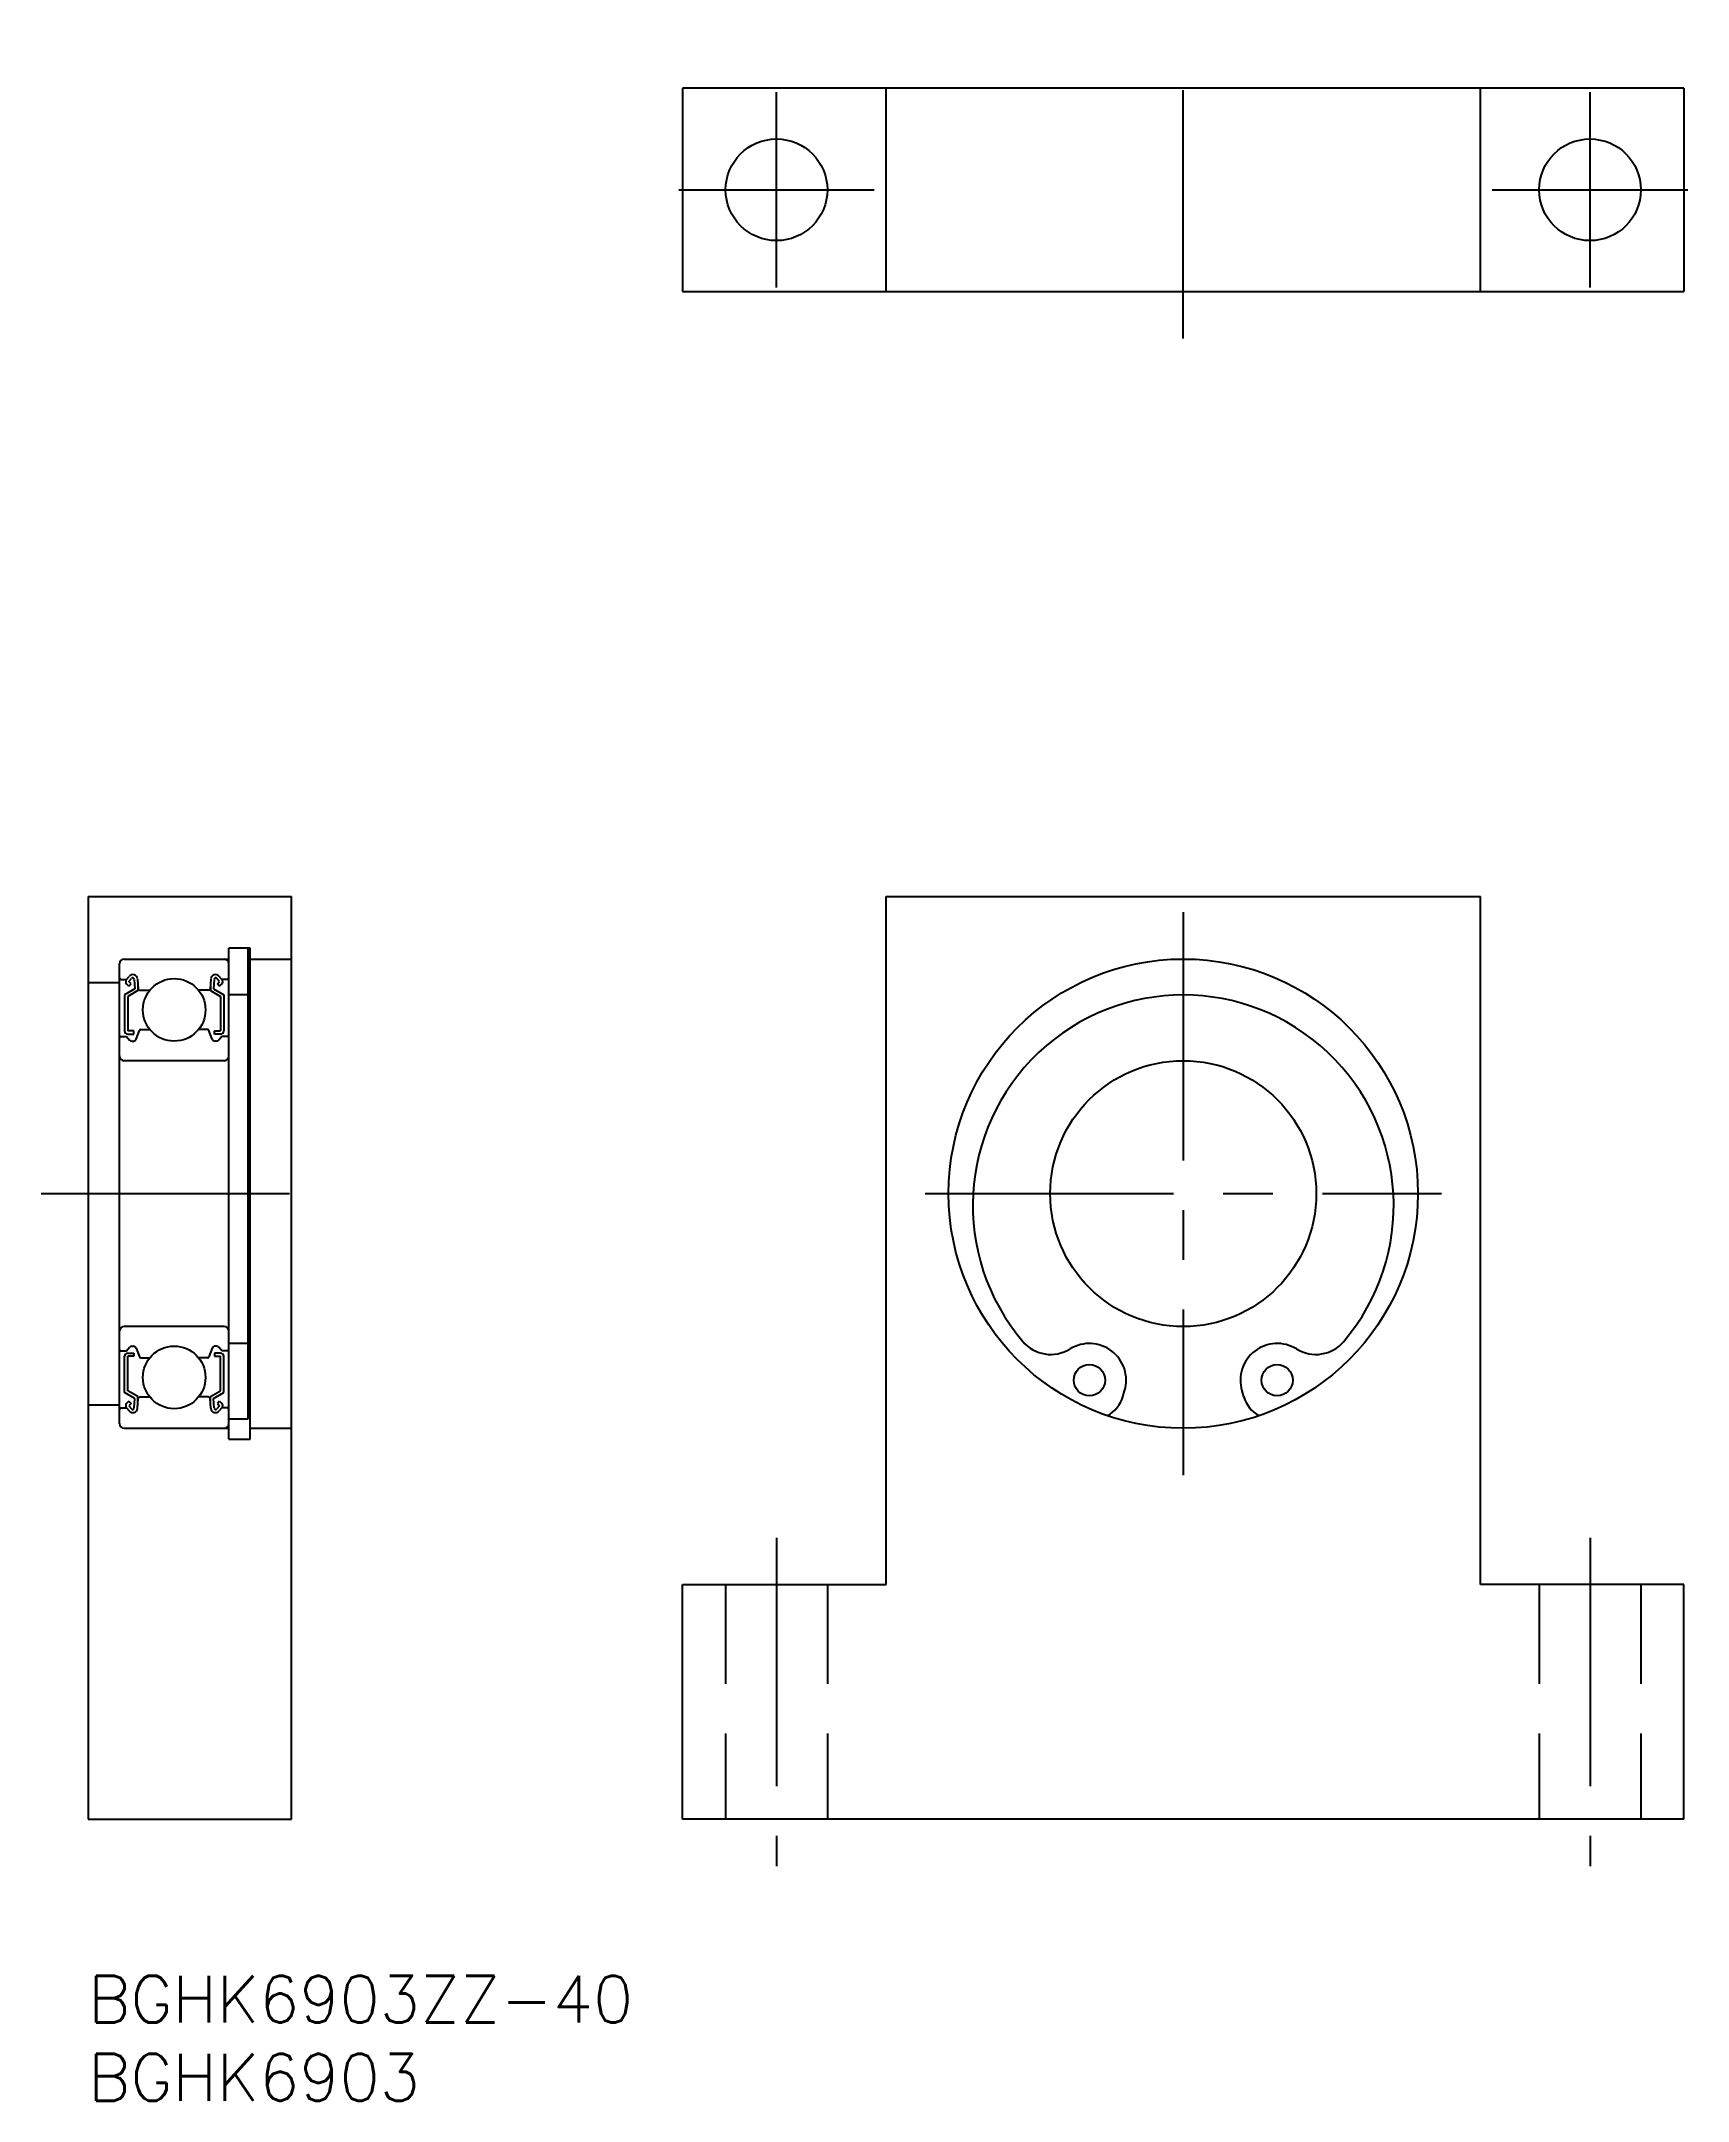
# Model space of a CAD drawing. Extents: x -3 to 102, y -8 to 124.
import ezdxf

# ---------------------------------------------------------------- set-up
doc = ezdxf.new("R2010")
doc.units = 0
doc.header["$LTSCALE"] = 0.5
doc.linetypes.add('CENTER', pattern=[50.8, 31.75, -6.35, 6.35, -6.35])
doc.linetypes.add('DASHED', pattern=[19.05, 12.7, -6.35])
for name, color, linetype in [('MSM_CENTER', 1, 'CENTER'), ('MSM_CONTINUOUS', 7, 'CONTINUOUS'), ('MSM_DASHED', 4, 'DASHED'), ('MSM_PART_NUMBER', 7, 'CONTINUOUS')]:
    doc.layers.add(name, color=color, linetype=linetype)
doc.styles.get("Standard").update_dxf_attribs({"font": 'txt.shx', "height": 3, "bigfont": 'bigfont.shx'})

# ---------------------------------------------------------------- blocks, each defined once
blk = doc.blocks.new('*U4')
at = {"layer": 'MSM_PART_NUMBER'}
blk.add_text('BGHK6903ZZ-40', height=3, dxfattribs=at).set_placement((0, -3))
blk = doc.blocks.new('*U5')
at = {"layer": 'MSM_PART_NUMBER'}
blk.add_text('BGHK6903', height=3, dxfattribs=at).set_placement((0, -8))

msp = doc.modelspace()

# ---------------------------------------------------------------- linework, layer by layer
at = {"layer": 'MSM_CENTER'}
for p, q in [((70, 104.68), (70, 123.68)), ((44, 107.93), (44, 120.43)), ((96, 107.93), (96, 120.43)), ((37.75, 114.18), (50.25, 114.18)), ((89.75, 114.18), (102.25, 114.18)), ((70, 68), (70, 32)), ((-3, 50), (16, 50)), ((53.5, 50), (86.5, 50)), ((44, 28), (44, 7)), ((96, 28), (96, 7))]:
    msp.add_line(p, q, dxfattribs=at)
at = {"layer": 'MSM_CONTINUOUS'}
for p, q in [((102, 120.68), (38, 120.68)), ((38, 120.68), (38, 107.68)), ((51, 107.68), (51, 120.68)), ((89, 107.68), (89, 120.68)), ((102, 120.68), (102, 107.68)), ((38, 107.68), (102, 107.68)), ((0, 69), (0, 10)), ((0, 69), (13, 69)), ((13, 10), (13, 69)), ((51, 25), (51, 69)), ((51, 69), (89, 69)), ((89, 25), (89, 69)), ((2, 35.3), (2, 64.7)), ((2.3, 65), (9, 65)), ((9, 34.3), (9, 65.7)), ((10.35, 65.7, -1.3), (9, 65.7, -1.3)), ((10.2, 65.7), (10.2, 35.58)), ((10.35, 34.3, -0.1), (10.35, 65.7, -0.1)), ((10.35, 65, -1.3), (13, 65, -1.3)), ((0, 63.5), (2, 63.5)), ((2.1, 63.7), (2.46, 63.7)), ((2.45, 63.69), (2.62, 63.89)), ((2.6, 63.27), (2.46, 63.42)), ((2.6, 63.56), (2.77, 63.76)), ((2.74, 63.42), (2.6, 63.56)), ((2.6, 63.27), (2.74, 63.42)), ((2.95, 63.7), (2.98, 63.1)), ((3.15, 63.72), (3.2, 63.09)), ((3.18, 63.35), (3.18, 62.98)), ((7.85, 63.72), (7.8, 63.09)), ((7.82, 63.35), (7.82, 62.98)), ((8.05, 63.7), (8.02, 63.1)), ((8.4, 63.56), (8.23, 63.76)), ((8.26, 63.42), (8.4, 63.56)), ((8.4, 63.27), (8.26, 63.42)), ((8.55, 63.69), (8.38, 63.89)), ((8.4, 63.27), (8.54, 63.42)), ((8.9, 63.7), (8.54, 63.7)), ((2.98, 63.1), (2.33, 62.72)), ((2.33, 62.72), (2.33, 60.4)), ((3.18, 62.98), (2.53, 62.61)), ((2.53, 62.61), (2.53, 60.4)), ((3.3, 63), (3.94, 63)), ((7.7, 63), (7.06, 63)), ((7.82, 62.98), (8.47, 62.61)), ((8.02, 63.1), (8.67, 62.72)), ((8.47, 62.61), (8.47, 60.4)), ((8.67, 62.72), (8.67, 60.4)), ((10.2, 62.7, -1.3), (9, 62.7, -1.3)), ((2.1, 60.05), (2.45, 60.05)), ((2.45, 60.05), (2.64, 59.82)), ((2.93, 60.4), (2.53, 60.4)), ((2.53, 60.2), (2.93, 60.2)), ((2.79, 59.75), (2.89, 59.75)), ((2.93, 60.2), (2.93, 60.4)), ((3.08, 59.88), (3.28, 60.43)), ((3.37, 60.5), (3.94, 60.5)), ((7.63, 60.5), (7.06, 60.5)), ((7.92, 59.88), (7.72, 60.43)), ((8.07, 60.4), (8.47, 60.4)), ((8.07, 60.2), (8.07, 60.4)), ((8.47, 60.2), (8.07, 60.2)), ((8.21, 59.75), (8.11, 59.75)), ((8.55, 60.05), (8.36, 59.82)), ((8.9, 60.05), (8.55, 60.05)), ((8.7, 58.5), (2.3, 58.5)), ((0, 50), (0, 50)), ((8.7, 41.5), (2.3, 41.5)), ((2.1, 39.95), (2.45, 39.95)), ((2.33, 37.28), (2.33, 39.6)), ((2.45, 39.95), (2.64, 40.18)), ((2.53, 39.8), (2.93, 39.8)), ((2.53, 37.39), (2.53, 39.6)), ((2.93, 39.6), (2.53, 39.6)), ((2.79, 40.25), (2.89, 40.25)), ((2.93, 39.8), (2.93, 39.6)), ((3.08, 40.12), (3.28, 39.57)), ((7.92, 40.12), (7.72, 39.57)), ((8.47, 39.8), (8.07, 39.8)), ((8.07, 39.8), (8.07, 39.6)), ((8.07, 39.6), (8.47, 39.6)), ((8.21, 40.25), (8.11, 40.25)), ((8.55, 39.95), (8.36, 40.18)), ((8.47, 37.39), (8.47, 39.6)), ((8.9, 39.95), (8.55, 39.95)), ((8.67, 37.28), (8.67, 39.6)), ((10.2, 40.42, -1.3), (9, 40.42, -1.3)), ((3.37, 39.5), (3.94, 39.5)), ((7.63, 39.5), (7.06, 39.5)), ((2.98, 36.9), (2.33, 37.28)), ((3.18, 37.02), (2.53, 37.39)), ((2.95, 36.3), (2.98, 36.9)), ((3.15, 36.28), (3.2, 36.91)), ((3.18, 36.65), (3.18, 37.02)), ((3.3, 37), (3.94, 37)), ((7.7, 37), (7.06, 37)), ((7.85, 36.28), (7.8, 36.91)), ((7.82, 37.02), (8.47, 37.39)), ((7.82, 36.65), (7.82, 37.02)), ((8.02, 36.9), (8.67, 37.28)), ((8.05, 36.3), (8.02, 36.9)), ((66.14, 37.01), (66.25, 37.4)), ((73.75, 37.4), (73.86, 37.01)), ((0, 36.5), (2, 36.5)), ((2.1, 36.3), (2.46, 36.3)), ((2.45, 36.31), (2.62, 36.11)), ((2.6, 36.73), (2.46, 36.58)), ((2.6, 36.73), (2.74, 36.58)), ((2.74, 36.58), (2.6, 36.44)), ((2.6, 36.44), (2.77, 36.24)), ((8.4, 36.44), (8.23, 36.24)), ((8.4, 36.73), (8.26, 36.58)), ((8.26, 36.58), (8.4, 36.44)), ((8.55, 36.31), (8.38, 36.11)), ((8.4, 36.73), (8.54, 36.58)), ((8.9, 36.3), (8.54, 36.3)), ((10.2, 35.58, -1.3), (9, 35.58, -1.3)), ((2.3, 35), (9, 35)), ((9, 34.3, -1.3), (10.35, 34.3, -1.3)), ((10.35, 35, -1.3), (13, 35, -1.3)), ((38, 25), (51, 25)), ((38, 10), (38, 25)), ((102, 25), (89, 25)), ((102, 10), (102, 25)), ((0, 10), (13, 10)), ((102, 10), (38, 10))]:
    msp.add_line(p, q, dxfattribs=at)
for centre, radius in [((44, 114.18), 3.25), ((96, 114.18), 3.25), ((70, 50), 15), ((5.5, 61.75), 2), ((70, 50), 8.5), ((5.5, 38.25), 2), ((64, 38.07), 1), ((76, 38.07), 1)]:
    msp.add_circle(centre, radius, dxfattribs=at)
for centre, radius, start, end in [((2.3, 64.7), 0.3, 90, 180), ((8.7, 64.7), 0.3, 0, 90), ((2.1, 63.8), 0.1, 180, 270), ((2.6, 63.56), 0.2, 140.138, 225.0003), ((2.85, 63.7), 0.3, 4.9347, 140.1381), ((2.85, 63.7), 0.1, 3.1016, 139.9513), ((8.15, 63.7), 0.3, 39.8619, 175.0653), ((8.15, 63.7), 0.1, 40.0487, 176.8984), ((8.4, 63.56), 0.2, 314.9997, 39.862), ((8.9, 63.8), 0.1, 270, 0), ((3.3, 63.1), 0.1, 184.9347, 269.9991), ((7.7, 63.1), 0.1, 270.0009, 355.0653), ((70, 49.25), 13.45, 319.7222, 220.2778), ((2.1, 59.95), 0.1, 90, 180), ((2.53, 60.4), 0.2, 180, 270), ((2.79, 59.95), 0.2, 219.977, 270.0002), ((2.89, 59.95), 0.2, 270, 339.9912), ((3.37, 60.4), 0.1, 89.9999, 159.9917), ((7.63, 60.4), 0.1, 20.0083, 90.0001), ((8.11, 59.95), 0.2, 200.0088, 270), ((8.21, 59.95), 0.2, 269.9998, 320.023), ((8.47, 60.4), 0.2, 270, 0), ((8.9, 59.95), 0.1, 0, 90), ((2.3, 58.8), 0.3, 180, 270), ((8.7, 58.8), 0.3, 270, 0), ((2.3, 41.2), 0.3, 90, 180), ((8.7, 41.2), 0.3, 0, 90), ((2.1, 40.05), 0.1, 180, 270), ((2.53, 39.6), 0.2, 90, 180), ((2.79, 40.05), 0.2, 89.9998, 140.023), ((2.89, 40.05), 0.2, 20.0088, 90), ((3.37, 39.6), 0.1, 200.0083, 270.0001), ((7.63, 39.6), 0.1, 269.9999, 339.9917), ((8.11, 40.05), 0.2, 90, 159.9912), ((8.21, 40.05), 0.2, 39.977, 90.0002), ((8.47, 39.6), 0.2, 0, 90), ((8.9, 40.05), 0.1, 270, 0), ((61.53, 42.07), 2.35, 220.2778, 301.6812), ((64, 38.07), 2.35, 343.431, 121.6812), ((76, 38.07), 2.35, 58.3188, 196.569), ((78.47, 42.07), 2.35, 238.3188, 319.7222), ((3.3, 36.9), 0.1, 90.0009, 175.0653), ((7.7, 36.9), 0.1, 4.9347, 89.9991), ((64.22, 37.58), 2, 297.6026, 343.431), ((75.78, 37.58), 2, 196.569, 242.3974), ((2.1, 36.2), 0.1, 90, 180), ((2.6, 36.44), 0.2, 134.9997, 219.862), ((2.85, 36.3), 0.3, 219.8619, 355.0653), ((2.85, 36.3), 0.1, 220.0487, 356.8984), ((8.15, 36.3), 0.3, 184.9347, 320.1381), ((8.15, 36.3), 0.1, 183.1016, 319.9513), ((8.4, 36.44), 0.2, 320.138, 45.0003), ((8.9, 36.2), 0.1, 0, 90), ((2.3, 35.3), 0.3, 180, 270), ((8.7, 35.3), 0.3, 270, 0)]:
    msp.add_arc(centre, radius, start, end, dxfattribs=at)
at = {"layer": 'MSM_DASHED'}
for p, q in [((40.75, 25), (40.75, 10)), ((47.25, 25), (47.25, 10)), ((92.75, 25), (92.75, 10)), ((99.25, 25), (99.25, 10))]:
    msp.add_line(p, q, dxfattribs=at)

# ---------------------------------------------------------------- block references
at = {"layer": 'MSM_CONTINUOUS'}
for name in ['*U4', '*U5']:
    msp.add_blockref(name, (0, 0), dxfattribs=at)

doc.saveas('drawing.dxf')
